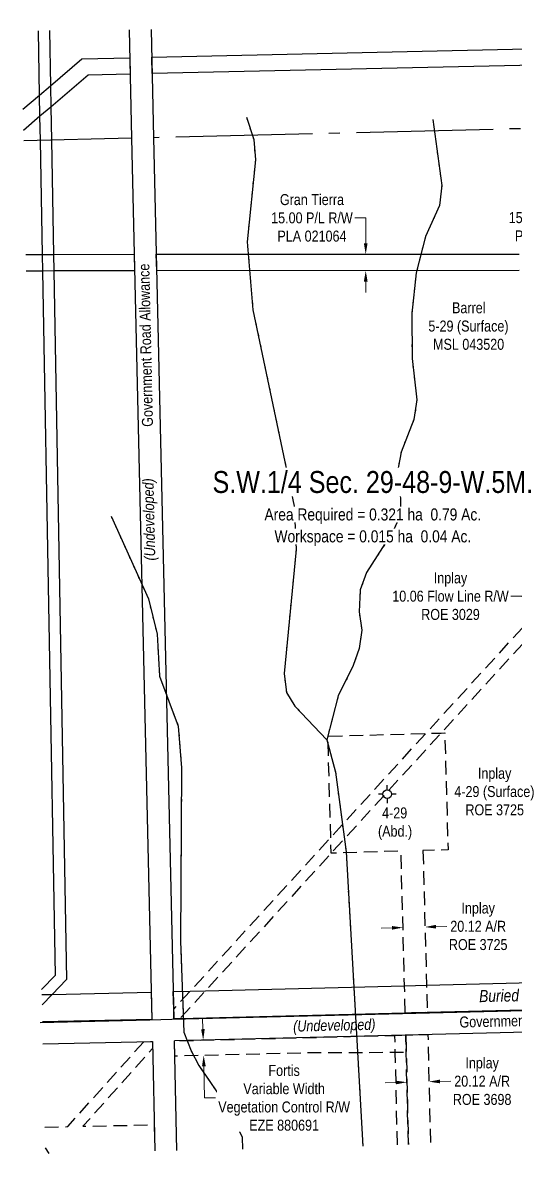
# Model space of a CAD drawing. Extents: x 613870 to 617840, y 5891672 to 5894562.
# Drawn here: x 613947 to 614397, y 5891672 to 5892719 of the extents above; entities that cross this region are included whole.
import ezdxf
from ezdxf.enums import TextEntityAlignment as Align

# ---------------------------------------------------------------- set-up
doc = ezdxf.new("R2010")
doc.units = 0
doc.header["$LTSCALE"] = 5
doc.header["$PDSIZE"] = 0.5
for name, pattern in [('foc-ACCESSROAD', [3.75, 2.5, -1.25]), ('foc-FLOWLINE', [3.75, 2.5, -1.25]), ('foc-QUARTERLINE', [33, 25, -3, 2, -3]), ('foc-WHEELTRACKS', [2, 0.4, -1.6])]:
    doc.linetypes.add(name, pattern=pattern)
doc.layers.get('Defpoints').update_dxf_attribs({"color": 9})
for name, color, linetype in [('AS-TELUS', 224, 'foc-TEL'), ('C-SYMBOL', 7, 'Continuous'), ('F-AR', 190, 'foc-ACCESSROAD'), ('F-EZE', 190, 'foc-FLOWLINE'), ('F-RW', 190, 'Continuous'), ('F-VCE', 190, 'foc-FLOWLINE'), ('F-WS', 190, 'foc-ACCESSROAD'), ('F-WS-S', 8, 'Continuous'), ('L-AREAREQUIRED', 7, 'Continuous'), ('L-AREAWORK', 7, 'Continuous'), ('L-QSEC', 8, 'foc-QUARTERLINE'), ('L-ROAD-T', 7, 'Continuous'), ('L-SEC', 7, 'Continuous'), ('T-WATER-P3', 160, 'foc-WHEELTRACKS')]:
    doc.layers.add(name, color=color, linetype=linetype)
for name, color, linetype, lineweight in [('F-AR-T', 190, 'Continuous', 9), ('F-EZE-T', 190, 'Continuous', 9), ('F-RW-T', 190, 'Continuous', 9), ('F-WS-T', 190, 'Continuous', 9), ('T-TEXT', 48, 'Continuous', 18)]:
    doc.layers.add(name, color=color, linetype=linetype, lineweight=lineweight)
doc.styles.add('100L', font='ARIALN.TTF', dxfattribs={"height": 11})
doc.styles.add('175L', font='ARIALN.TTF', dxfattribs={"height": 20})
doc.styles.add('80CG', font='ARIALN.TTF', dxfattribs={"height": 10})
doc.styles.add('80L', font='ARIALN.TTF', dxfattribs={"height": 10})
doc.styles.add('80LS', font='ARIALNI.TTF', dxfattribs={"height": 10})
doc.styles.add('foc-LtypeFont', font='ARIALN.TTF', dxfattribs={"height": 7.35})
doc.linetypes.add('foc-TEL', pattern='A,2,-1,["T",foc-LtypeFont,S=0.2,R=0,X=-0.425,Y=-0.75],-1.24,8', length=12.24)
doc.linetypes.add('foc-TEL-NOLINE', pattern='A,0,-2,["T",foc-LtypeFont,S=0.2,R=0,X=-0.425,Y=-0.75],-10.24', length=12.24)
doc.linetypes.add('foc-TOPO-flowdirection-NOLINE', pattern='A,0,[">",foc-LtypeFont,S=0.3,R=0,X=0,Y=-0.945],-20,[">",foc-LtypeFont,S=0.3,R=0,X=0,Y=-0.945],0', length=20)
doc.dimstyles.new('Compass 5 000', dxfattribs={"dimscale": 5, "dimtxt": 9, "dimasz": 2, "dimexe": 0.2, "dimexo": 0.0625, "dimgap": 0.5, "dimtad": 0, "dimtih": 1, "dimtoh": 1, "dimzin": 0, "dimdsep": 46, "dimtxsty": '80CG', "dimcen": 0.1, "dimse1": 1, "dimse2": 1, "dimclrd": 256, "dimclrt": 256, "dimaunit": 1, "dimadec": 4, "dimazin": 0, "dimtfac": 0.06, "dimtofl": 0, "dimtmove": 0, "dimatfit": 1, "dimfxl": 0.2, "dimtolj": 1, "dimtzin": 0, "dimlwd": -1, "dimarcsym": 0})

# ---------------------------------------------------------------- blocks, each defined once
blk = doc.blocks.new('*D457')
at = {"layer": 'Defpoints', "color": 0, "transparency": 16777216}
for p in [(614318.2, 5891752), (614299.1, 5891707.2), (614319.2, 5891707.6)]:
    blk.add_point(p, dxfattribs=at)
at = {"layer": 'F-AR-T', "transparency": 16777216}
for p, q in [((614288, 5891751.3), (614278, 5891751)), ((614328.2, 5891752.2), (614338.1, 5891752.4))]:
    blk.add_line(p, q, dxfattribs=at)
for points in [[(614328.1, 5891753.9), (614328.2, 5891750.5), (614318.2, 5891752)], [(614288, 5891752.9), (614288.1, 5891749.6), (614298, 5891751.5)]]:
    blk.add_solid(points, dxfattribs=at)
at = {"layer": 'F-AR-T', "transparency": 16777216, "insert": (614366.7, 5891752.4), "char_height": 10, "attachment_point": 5, "style": '80CG'}
blk.add_mtext('\\A1;Inplay\\P20.12 A/R\\PROE 3698', dxfattribs=at)
blk = doc.blocks.new('*D458')
at = {"layer": 'Defpoints', "color": 0, "transparency": 16777216}
for p in [(614294.5, 5891891.2), (614314.5, 5891893.2), (614314.6, 5891891.7)]:
    blk.add_point(p, dxfattribs=at)
at = {"layer": 'F-AR-T', "transparency": 16777216}
for p, q in [((614284.4, 5891892.4), (614274.4, 5891892.2)), ((614324.5, 5891893.5), (614334.5, 5891893.8))]:
    blk.add_line(p, q, dxfattribs=at)
for points in [[(614284.4, 5891894.1), (614284.5, 5891890.8), (614294.4, 5891892.7)], [(614324.5, 5891895.2), (614324.6, 5891891.8), (614314.5, 5891893.2)]]:
    blk.add_solid(points, dxfattribs=at)
at = {"layer": 'F-AR-T', "transparency": 16777216, "insert": (614363.1, 5891893.8), "char_height": 10, "attachment_point": 5, "style": '80CG'}
blk.add_mtext('\\A1;Inplay\\P20.12 A/R\\PROE 3725', dxfattribs=at)
blk = doc.blocks.new('*D459')
at = {"layer": 'Defpoints', "color": 0, "transparency": 16777216}
for p in [(614417.5, 5892181.7), (614189.1, 5891932), (614196.5, 5891925.2)]:
    blk.add_point(p, dxfattribs=at)
at = {"layer": 'F-AR-T', "transparency": 16777216}
for p, q in [((614402.8, 5892195.2), (614392.8, 5892195.2)), ((614410.2, 5892188.5), (614402.8, 5892195.2)), ((614432.3, 5892168.2), (614439.7, 5892161.4))]:
    blk.add_line(p, q, dxfattribs=at)
for points in [[(614411.3, 5892189.7), (614409, 5892187.2), (614417.5, 5892181.7)], [(614433.5, 5892169.4), (614431.2, 5892167), (614425, 5892174.9)]]:
    blk.add_solid(points, dxfattribs=at)
at = {"layer": 'F-AR-T', "transparency": 16777216, "insert": (614337.8, 5892195.2), "char_height": 10, "attachment_point": 5, "style": '80CG'}
blk.add_mtext('\\A1;Inplay\\P10.06 Flow Line R/W\\PROE 3029', dxfattribs=at)
blk = doc.blocks.new('*D466')
at = {"layer": 'Defpoints', "color": 0, "transparency": 16777216}
for p in [(614188.3, 5891791.8), (614112.4, 5891776), (614188.6, 5891777.9)]:
    blk.add_point(p, dxfattribs=at)
at = {"layer": 'F-EZE-T', "transparency": 16777216}
for p, q in [((614111.8, 5891799.9), (614111.5, 5891809.9)), ((614112.6, 5891766), (614113.3, 5891737.2)), ((614113.3, 5891737.2), (614123.3, 5891737.2))]:
    blk.add_line(p, q, dxfattribs=at)
for points in [[(614113.4, 5891800), (614110.1, 5891799.9), (614112, 5891789.9)], [(614114.3, 5891766.1), (614110.9, 5891766), (614112.4, 5891776)]]:
    blk.add_solid(points, dxfattribs=at)
at = {"layer": 'F-EZE-T', "transparency": 16777216, "insert": (614185.9, 5891737.2), "char_height": 10, "attachment_point": 5, "style": '80CG', "bg_fill": 3, "box_fill_scale": 1.1, "bg_fill_color": 256, "bg_fill_true_color": 13158600, "bg_fill_transparency": 0}
blk.add_mtext('\\A1;Fortis\\PVariable Width\\PVegetation Control R/W\\PEZE 880691', dxfattribs=at)
blk = doc.blocks.new('*D474')
at = {"layer": 'Defpoints', "color": 0, "transparency": 16777216}
for p in [(614186.3, 5892507.5), (614260.4, 5892507.5), (614186.3, 5892492.5)]:
    blk.add_point(p, dxfattribs=at)
at = {"layer": 'F-RW-T', "transparency": 16777216}
for p, q in [((614260.4, 5892540.6), (614250.4, 5892540.6)), ((614260.4, 5892517.5), (614260.4, 5892540.6)), ((614260.4, 5892482.5), (614260.4, 5892472.5))]:
    blk.add_line(p, q, dxfattribs=at)
for points in [[(614262.1, 5892517.5), (614258.7, 5892517.5), (614260.4, 5892507.5)], [(614262.1, 5892482.5), (614258.7, 5892482.5), (614260.4, 5892492.5)]]:
    blk.add_solid(points, dxfattribs=at)
at = {"layer": 'F-RW-T', "transparency": 16777216, "insert": (614211.3, 5892540.6), "char_height": 10, "attachment_point": 5, "style": '80CG'}
blk.add_mtext('\\A1;Gran Tierra\\P15.00 P/L R/W\\PPLA 021064', dxfattribs=at)
blk = doc.blocks.new('*D477')
at = {"layer": 'Defpoints', "color": 0, "transparency": 16777216}
for p in [(614499.5, 5892535.6), (614492.2, 5892527.5), (614510.7, 5892525.6)]:
    blk.add_point(p, dxfattribs=at)
at = {"layer": 'F-RW-T', "transparency": 16777216}
for p, q in [((614477.3, 5892540.8), (614467.3, 5892540.8)), ((614484.8, 5892534.1), (614477.3, 5892540.8)), ((614510.9, 5892510.8), (614518.3, 5892504.1))]:
    blk.add_line(p, q, dxfattribs=at)
for points in [[(614485.9, 5892535.4), (614483.7, 5892532.9), (614492.2, 5892527.5)], [(614512, 5892512), (614509.8, 5892509.6), (614503.4, 5892517.5)]]:
    blk.add_solid(points, dxfattribs=at)
at = {"layer": 'F-RW-T', "transparency": 16777216, "insert": (614428.2, 5892540.8), "char_height": 10, "attachment_point": 5, "style": '80CG'}
blk.add_mtext('\\A1;Barrel\\P15.00 P/L R/W\\PPLA 072030', dxfattribs=at)
blk = doc.blocks.new('GABD')
for p, q in [((-0.81, 0), (-1.62, 0)), ((0, 0.81), (0, 1.62)), ((1.62, 0), (0.81, 0)), ((0, -0.81), (0, -1.62))]:
    blk.add_line(p, q)
blk.add_circle((0, 0), 0.8)

msp = doc.modelspace()

# ---------------------------------------------------------------- linework, layer by layer
at = {"layer": 'AS-TELUS', "linetype": 'foc-TEL-NOLINE', "flags": 128}
msp.add_lwpolyline([(613963.223, 5891806.116), (614063.195, 5891808.469), (614083.298, 5891808.966), (614888.392, 5891828.844), (615713.587, 5891849.318), (615755.47, 5891850.285)], dxfattribs=at)
at = {"layer": 'F-AR', "linetype": 'Continuous'}
for points in [[(613964.489, 5891836.197), (613976.998, 5891849.141), (613965.432, 5892492.132), (613965.188, 5892507.139), (613963.29, 5892611.229), (613962.887, 5892633.372), (613962.532, 5892652.813), (613961.466, 5892711.385)], [(613971.521, 5892711.634), (613972.438, 5892661.281), (613972.792, 5892641.839), (613973.345, 5892611.476), (613975.225, 5892507.175), (613975.495, 5892492.168), (613987.154, 5891845.167), (613974.118, 5891831.678), (613964.815, 5891822.046)], [(613967.82, 5891691.576), (613971.096, 5891686.404)]]:
    msp.add_lwpolyline(points, dxfattribs=at)
at = {"layer": 'F-AR', "flags": 128}
for points in [[(614653.992, 5892478.366), (614726.515, 5892480.133), (614729.114, 5892373.526), (614674.467, 5892372.194), (614664.404, 5892371.949), (614665.002, 5892345.054), (614665.217, 5892335.332), (614665.38, 5892327.95), (614665.717, 5892312.76), (614678.412, 5891849.073), (614679.096, 5891824.076), (614659.018, 5891823.578), (614658.334, 5891848.574), (614656.679, 5891909.014), (614645.398, 5892320.972), (614645.12, 5892333.549), (614644.865, 5892345.118), (614644.223, 5892371.457), (614622.507, 5892370.927), (614622.029, 5892390.533), (614614.246, 5892382.021), (614604.022, 5892370.839), (614329.241, 5892070.298), (614228.895, 5891960.588), (614114.154, 5891835.089), (614090.769, 5891809.514), (614085.247, 5891809.378), (614085.045, 5891818.168), (614100.204, 5891834.745), (614228.447, 5891974.985), (614315.242, 5892069.905), (614597.534, 5892378.659), (614607.757, 5892389.842), (614621.675, 5892405.063), (614619.908, 5892477.535), (614632.313, 5892477.837)], [(614299.357, 5891694.535), (614297.397, 5891778.602), (614297.026, 5891794.496), (614317.151, 5891794.993), (614319.482, 5891695.034)]]:
    msp.add_lwpolyline(points, dxfattribs=at)
at = {"layer": 'F-EZE', "linetype": 'Continuous', "flags": 128}
for points in [[(614643.194, 5891823.185), (614316.617, 5891815.096), (614296.492, 5891814.598), (614090.769, 5891809.514), (614090.769, 5891809.514), (614085.247, 5891809.378), (614085.045, 5891818.168), (614084.673, 5891834.361), (614100.204, 5891834.745), (614114.154, 5891835.089), (614295.828, 5891839.584), (614315.953, 5891840.083), (614642.686, 5891848.185)], [(613964.598, 5891831.448), (613974.118, 5891831.678), (614064.569, 5891833.858), (614065.144, 5891808.88), (613965.172, 5891806.511)]]:
    msp.add_lwpolyline(points, dxfattribs=at)
at = {"layer": 'F-EZE', "flags": 128}
msp.add_lwpolyline([(614086.015, 5891775.368), (614085.74, 5891787.916), (614085.711, 5891789.274), (614287.023, 5891794.248), (614297.026, 5891794.495), (614297.397, 5891778.602), (614287.389, 5891778.569), (614205.948, 5891778.295), (614086.015, 5891775.368)], close=True, dxfattribs=at)
at = {"layer": 'F-RW'}
for points in [[(614472.091, 5892718.626), (614443.011, 5892680.598), (614065.373, 5892672.302), (614065.027, 5892687.307), (614435.475, 5892695.444), (614453.007, 5892718.349)], [(613947.39, 5892639.867), (613962.532, 5892652.813), (613972.438, 5892661.281), (614001.243, 5892685.905), (614044.923, 5892686.865), (614045.268, 5892671.86), (614006.925, 5892671.018), (613972.792, 5892641.839), (613962.887, 5892633.372), (613947.767, 5892620.445)], [(613949.968, 5892507.135), (613965.188, 5892507.139), (613975.225, 5892507.175), (614049.055, 5892507.439), (614049.401, 5892492.433), (613975.495, 5892492.168), (613965.432, 5892492.132), (613950.259, 5892492.128)], [(614400.604, 5892492.524), (614069.515, 5892492.437), (614069.17, 5892507.446), (614400.6, 5892507.533)]]:
    msp.add_lwpolyline(points, dxfattribs=at)
at = {"layer": 'F-VCE', "flags": 128}
msp.add_lwpolyline([(614289.355, 5891694.288), (614287.389, 5891778.569), (614287.023, 5891794.247), (614297.026, 5891794.495), (614297.397, 5891778.602), (614299.357, 5891694.535)], dxfattribs=at)
at = {"layer": 'F-WS', "flags": 128}
msp.add_lwpolyline([(614312.686, 5891963.022), (614315.953, 5891840.083), (614316.617, 5891815.095), (614296.492, 5891814.598), (614295.828, 5891839.584), (614292.561, 5891962.489), (614228.895, 5891960.588), (614228.447, 5891974.985), (614225.857, 5892067.4), (614315.242, 5892069.905), (614329.241, 5892070.298), (614332.555, 5892070.391), (614335.545, 5891963.693), (614312.686, 5891963.022)], close=True, dxfattribs=at)
msp.add_lwpolyline([(613967.384, 5891710.488), (613988.254, 5891710.945), (614057.862, 5891788.592), (614065.607, 5891788.775), (614065.749, 5891782.335), (614002.175, 5891711.249), (614067.273, 5891712.67), (614067.795, 5891688.799)], dxfattribs=at)
at = {"layer": 'L-QSEC', "flags": 128}
for points in [[(614871.659, 5892633.618), (614066.721, 5892613.763)], [(614046.617, 5892613.267), (613948.138, 5892610.866)]]:
    msp.add_lwpolyline(points, dxfattribs=at)
at = {"layer": 'L-SEC', "flags": 128}
for points in [[(614044.334, 5892712.427), (614046.617, 5892613.267)], [(614064.443, 5892712.718), (614066.721, 5892613.763)], [(614046.617, 5892613.267), (614065.145, 5891808.879)], [(614066.721, 5892613.763), (614085.248, 5891809.378)], [(614085.248, 5891809.378), (614890.339, 5891829.322)], [(614065.145, 5891808.879), (613965.172, 5891806.518)], [(614890.806, 5891809.218), (614085.711, 5891789.274)], [(613965.635, 5891786.414), (614065.607, 5891788.776)], [(614065.607, 5891788.776), (614067.795, 5891688.799)], [(614087.899, 5891689.297), (614085.711, 5891789.274)]]:
    msp.add_lwpolyline(points, dxfattribs=at)
at = {"layer": 'T-WATER-P3', "flags": 128}
for points in [[(614151.389, 5892632.476), (614158.128, 5892612.114), (614159.616, 5892593.748), (614152.181, 5892518.632), (614157.405, 5892456.775), (614195.043, 5892277.559), (614196.816, 5892238.014), (614185.913, 5892124.688), (614188.034, 5892107.458), (614195.599, 5892094.826), (614224.938, 5892064.096)], [(614321.709, 5892630.332), (614329.75, 5892570.303), (614327.794, 5892551.996), (614314.97, 5892523.486), (614306.49, 5892490.535), (614302.411, 5892453.329), (614302.727, 5892412.159), (614307.079, 5892374.611), (614304.408, 5892356.593), (614292.615, 5892326.615), (614289.009, 5892307.63), (614291.834, 5892290.885), (614292.411, 5892270.129), (614285.6, 5892254.828), (614261.242, 5892216.816), (614255.449, 5892200.94), (614254.292, 5892181.045), (614256.763, 5892164.176), (614254.426, 5892147.464), (614248.985, 5892131.89), (614235.256, 5892104.314), (614224.938, 5892064.096)], [(614027.817, 5892268.242), (614061.981, 5892192.737), (614069.921, 5892160.709), (614072.095, 5892122.179), (614089.217, 5892076.535), (614092.213, 5892038.552), (614091.302, 5891880.299), (614094.381, 5891797.342), (614100.89, 5891780.243), (614108.053, 5891766.713), (614133.886, 5891729.101), (614147.574, 5891701.201), (614147.953, 5891690.416)], [(614224.938, 5892064.096), (614232.838, 5892034.499), (614242.45, 5891961.975), (614257.777, 5891693.127)]]:
    msp.add_lwpolyline(points, dxfattribs=at)
at = {"layer": 'T-WATER-P3', "linetype": 'foc-TOPO-flowdirection-NOLINE', "flags": 128}
for points in [[(614151.389, 5892632.476), (614158.128, 5892612.114), (614159.616, 5892593.748), (614152.181, 5892518.632), (614157.405, 5892456.775), (614195.043, 5892277.559), (614196.816, 5892238.014), (614185.913, 5892124.688), (614188.034, 5892107.458), (614195.599, 5892094.826), (614224.938, 5892064.096)], [(614321.709, 5892630.332), (614329.75, 5892570.303), (614327.794, 5892551.996), (614314.97, 5892523.486), (614306.49, 5892490.535), (614302.411, 5892453.329), (614302.727, 5892412.159), (614307.079, 5892374.611), (614304.408, 5892356.593), (614292.615, 5892326.615), (614289.009, 5892307.63), (614291.834, 5892290.885), (614292.411, 5892270.129), (614285.6, 5892254.828), (614261.242, 5892216.816), (614255.449, 5892200.94), (614254.292, 5892181.045), (614256.763, 5892164.176), (614254.426, 5892147.464), (614248.985, 5892131.89), (614235.256, 5892104.314), (614224.938, 5892064.096)], [(614027.817, 5892268.242), (614061.981, 5892192.737), (614069.921, 5892160.709), (614072.095, 5892122.179), (614089.217, 5892076.535), (614092.213, 5892038.552), (614091.302, 5891880.299), (614094.381, 5891797.342), (614100.89, 5891780.243), (614108.053, 5891766.713), (614133.886, 5891729.101), (614147.574, 5891701.201), (614147.953, 5891690.416)], [(614224.938, 5892064.096), (614232.838, 5892034.499), (614242.45, 5891961.975), (614257.777, 5891693.127)]]:
    msp.add_lwpolyline(points, dxfattribs=at)

# ---------------------------------------------------------------- block references
at = {"layer": 'F-WS-S', "xscale": 4.998089999999995, "yscale": 4.998089999999995, "zscale": 4.998089999999995}
msp.add_blockref('GABD', (614280.072, 5892014.504), dxfattribs=at)

# ---------------------------------------------------------------- texts
at = {"layer": 'AS-TELUS', "insert": (614363.791, 5891835.553), "char_height": 11, "attachment_point": 1, "rotation": 1.36051, "style": '100L'}
msp.add_mtext_dynamic_manual_height_columns('{\\fArial Narrow|b0|i1|c0|p34;Buried Telus Cable}', width=106.72596, gutter_width=55, heights=[0], dxfattribs=at)
at = {"layer": 'F-WS-T', "char_height": 9.99621, "attachment_point": 1, "style": '80L'}
for s, width, insert in [('\\pi21.866;Barrel\\P\\pi0.27841;5-29 (Surface)\\P\\pi4.5367;MSL 043520', 72.59633, (614317.339, 5892463.541)), ('\\pi21.614;Inplay\\P\\pi0.11476;4-29 (Surface)\\P\\pi10.241;ROE 3725', 72.59633, (614341.197, 5892038.547)), ('\\pi4.1582;4-29\\P\\pi0.39433;(Abd.)', 30.58635, (614271.21, 5892002.392))]:
    msp.add_mtext_dynamic_manual_height_columns(s, width=width, gutter_width=49.981, heights=[0], dxfattribs=dict(at, insert=insert))
at = {"layer": 'L-ROAD-T', "style": '80L'}
for height, rotation, p in [(10.00003, 91.306324, (614059.486, 5892424.35)), (10, 1.348396, (614420.45, 5891808.142))]:
    msp.add_text('Government Road Allowance', height=height, rotation=rotation, dxfattribs=at).set_placement(p, align=Align.MIDDLE_CENTER)
at = {"layer": 'T-TEXT', "style": '80LS'}
msp.add_text('(Undeveloped)', height=10.00003, rotation=91.306324, dxfattribs=at).set_placement((614062.43, 5892265.307), align=Align.MIDDLE_CENTER)

# ---------------------------------------------------------------- dimensions: what is measured, and where the dimension line sits
at = {"layer": 'F-AR-T'}
dim = msp.add_aligned_dim(p1=(614294.456, 5891891.205), p2=(614314.58, 5891891.738), distance=1.506, text='Inplay\\P20.12 A/R\\PROE 3725', dimstyle='Compass 5 000', dxfattribs=at)
dim.commit()
dim.dimension.update_dxf_attribs({"geometry": '*D458', "text_midpoint": (614363.101, 5891893.774)})
dim = msp.add_linear_dim(base=(614318.155, 5891751.954), p1=(614299.059, 5891707.153), p2=(614319.185, 5891707.621), angle=1.331227, text='Inplay\\P20.12 A/R\\PROE 3698', dimstyle='Compass 5 000', dxfattribs=at)
dim.commit()
dim.dimension.update_dxf_attribs({"geometry": '*D457', "text_midpoint": (614366.697, 5891752.419), "dimtype": 161})
at = {"layer": 'F-RW-T'}
dim = msp.add_linear_dim(base=(614260.387, 5892507.496), p1=(614186.296, 5892492.474), p2=(614186.294, 5892507.483), angle=90.010406, text='Gran Tierra\\P15.00 P/L R/W\\PPLA 021064', dimstyle='Compass 5 000', dxfattribs=at)
dim.commit()
dim.dimension.update_dxf_attribs({"geometry": '*D474', "text_midpoint": (614211.295, 5892540.629), "dimtype": 161})
dim = msp.add_aligned_dim(p1=(614510.662, 5892525.559), p2=(614499.472, 5892535.559), distance=10.852, text='Barrel\\P15.00 P/L R/W\\PPLA 072030', dimstyle='Compass 5 000', dxfattribs=at)
dim.commit()
dim.dimension.update_dxf_attribs({"geometry": '*D477', "text_midpoint": (614428.242, 5892540.793)})

# ---------------------------------------------------------------- next in the draw order: texts
at = {"layer": 'C-SYMBOL', "color": 3, "insert": (614266.905, 5892309.504), "char_height": 19.99236, "width": 294.23054, "attachment_point": 2, "style": '175L', "bg_fill": 3, "box_fill_scale": 1.15, "bg_fill_color": 256, "bg_fill_true_color": 256, "bg_fill_transparency": 0}
msp.add_mtext('S.W.1/4 Sec. 29-48-9-W.5M.', dxfattribs=at)
at = {"layer": 'L-AREAREQUIRED', "color": 5, "insert": (614266.836, 5892275.371), "char_height": 10.9958, "width": 198.85368, "attachment_point": 2, "style": '100L', "bg_fill": 3, "box_fill_scale": 1.15, "bg_fill_color": 256, "bg_fill_true_color": 256, "bg_fill_transparency": 0}
msp.add_mtext('Area Required = 0.321 ha  0.79 Ac.', dxfattribs=at)

# ---------------------------------------------------------------- next in the draw order: dimensions: what is measured, and where the dimension line sits
at = {"layer": 'F-EZE-T'}
dim = msp.add_linear_dim(base=(614112.351, 5891776.012), p1=(614188.278, 5891791.802), p2=(614188.617, 5891777.867), angle=271.393379, text='Fortis\\PVariable Width\\PVegetation Control R/W\\PEZE 880691', dimstyle='Compass 5 000', override={"dimtfill": 1}, dxfattribs=at)
dim.commit()
dim.dimension.update_dxf_attribs({"geometry": '*D466', "text_midpoint": (614185.886, 5891737.225), "dimtype": 161})

# ---------------------------------------------------------------- next in the draw order: texts
at = {"layer": 'L-AREAWORK', "color": 5, "insert": (614266.915, 5892255.379), "char_height": 10.9958, "width": 180.53623, "attachment_point": 2, "style": '100L', "bg_fill": 3, "box_fill_scale": 1.15, "bg_fill_color": 256, "bg_fill_true_color": 256, "bg_fill_transparency": 0}
msp.add_mtext('Workspace = 0.015 ha  0.04 Ac.', dxfattribs=at)
at = {"layer": 'T-TEXT', "style": '80LS'}
msp.add_text('(Undeveloped)', height=10, rotation=1.348396, dxfattribs=at).set_placement((614231.68, 5891803.548), align=Align.MIDDLE_CENTER)

# ---------------------------------------------------------------- next in the draw order: dimensions: what is measured, and where the dimension line sits
at = {"layer": 'F-AR-T'}
dim = msp.add_linear_dim(base=(614417.533, 5892181.719), p1=(614196.521, 5891925.177), p2=(614189.104, 5891931.962), angle=137.55373, text='Inplay\\P10.06 Flow Line R/W\\PROE 3029', dimstyle='Compass 5 000', dxfattribs=at)
dim.commit()
dim.dimension.update_dxf_attribs({"geometry": '*D459', "text_midpoint": (614337.775, 5892195.217), "dimtype": 161})

doc.saveas('drawing.dxf')
